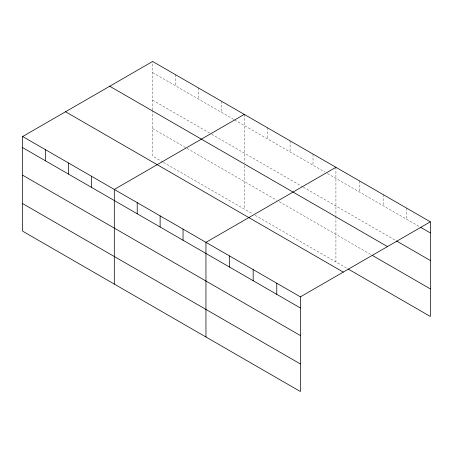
<?xml version="1.0" encoding="UTF-8"?>
<svg xmlns="http://www.w3.org/2000/svg" width="453" height="453" viewBox="0 0 453 453"><rect width="100%" height="100%" fill="white"/><g stroke="black" fill="none" stroke-linecap="round" stroke-linejoin="round"><path stroke-width="0.34" stroke-dasharray="2.27 1.7" d="M152.621 109.864L152.621 61.478M152.621 72.593L234.02 119.592M234.626 119.937L325.067 172.157M327.479 173.55L420.061 226.998M152.621 100.164L211.109 133.929M211.71 134.281L302.757 186.846M303.363 187.191L395.848 240.588M152.621 128.567L186.387 148.063M186.993 148.408L276.834 200.283M279.246 201.676L371.03 254.665M162.87 162.055L152.621 156.138L152.621 110.555M163.476 162.401L252.712 213.924M255.124 215.317L346.817 268.255M406.743 208.193L406.743 219.314M383.136 194.569L383.136 205.685M359.529 180.94L359.529 192.055M335.922 167.31L335.922 215.69M335.922 216.381L335.922 261.964M313.012 154.077L313.012 165.198M290.096 140.849L290.096 151.965M267.185 127.621L267.185 138.737M244.269 114.394L244.269 162.774M244.269 165.549L244.269 209.048M221.358 101.166L221.358 112.282M198.448 87.939L198.448 99.054M175.532 74.711L175.532 85.827"/><path stroke-width="0.68" d="M22.65 136.517L300.379 296.862L300.379 391.522L22.65 231.177L22.65 136.517L152.621 61.478L430.35 221.823L430.35 316.483L348.029 268.952M244.269 114.394L114.303 189.433L114.303 284.088M335.922 167.31L205.951 242.344L205.951 337.004M300.379 296.862L430.35 221.823M420.667 227.349L430.35 232.938M396.454 240.939L430.35 260.509M109.728 86.24L387.462 246.585M372.241 255.362L430.35 288.912M65.538 111.755L343.272 272.1M22.65 147.633L300.379 307.978M22.65 175.203L300.379 335.548M22.65 203.607L300.379 363.952M276.772 283.233L276.772 294.348M253.165 269.603L253.165 280.718M229.558 255.973L229.558 267.089M183.04 229.116L183.04 240.232M160.124 215.888L160.124 227.004M137.214 202.661L137.214 213.776M91.387 176.206L91.387 187.321M68.477 162.972L68.477 174.088M45.56 149.745L45.56 160.86"/></g></svg>
